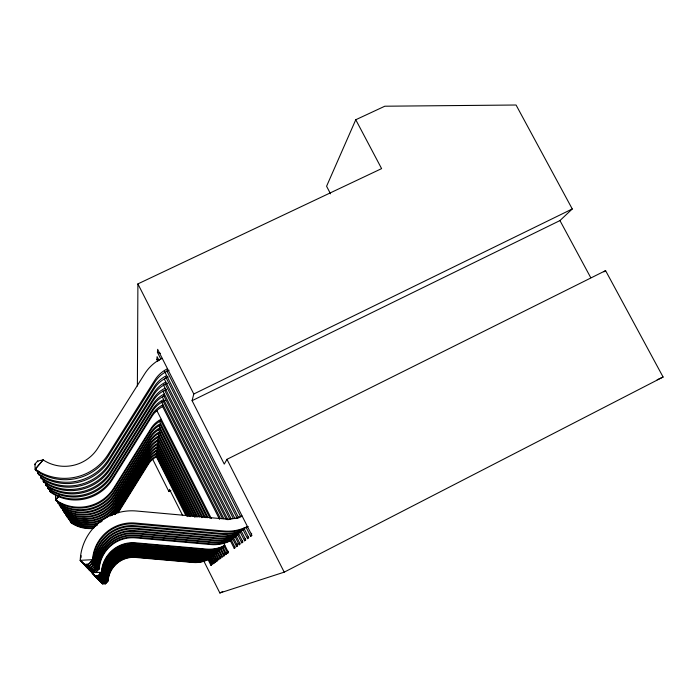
<?xml version="1.0" encoding="UTF-8"?>
<svg xmlns="http://www.w3.org/2000/svg" width="698" height="698" viewBox="0 0 698 698"><rect width="100%" height="100%" fill="white"/><g stroke="black" fill="none" stroke-linecap="round" stroke-linejoin="round"><path stroke-width="1.05" d="M137.384 386.02L137.899 283.894L381.605 168.619L355.762 119.742L384.807 106.218L516.066 105.014L572.264 208.972L559.953 220.577L192.09 400.669L224.267 464.1L226.955 459.336L605.585 270.632L663.1 377.033L284.217 572.151L219.87 592.986L203.772 560.948M157.835 361.442L156.858 359.505L157.085 356.678L159.039 360.552M160.863 359.104L157.425 352.324L157.661 349.34L251.961 535.445L250.669 536.396L246.246 527.671M170.87 490.624L168.925 491.593L169.501 489.342L182.71 515.621M192.09 400.669L193.791 394.004L137.899 283.894M242.651 528.979L247.554 538.664L248.2 536.666M250.669 536.396L251.664 533.316M223.753 545.435L227.67 553.2L228.307 551.254M230.323 540.645L234.24 548.401L234.86 546.499M232.722 538.891L236.639 546.647L237.59 543.716M234.755 536.073L239.161 544.798L239.815 542.8M237.39 534.118L241.813 542.861L242.485 540.81M240.199 532.094L244.614 540.819L245.242 538.873M207.576 558.627L210.979 565.406L211.616 563.461M210.386 556.515L213.815 563.33L214.478 561.314M211.895 555.451L215.316 562.239L215.987 560.18M213.44 554.282L216.869 561.096L217.488 559.211M216.755 551.9L220.175 558.679L220.821 556.716M220.35 549.274L223.761 556.062L224.433 554.011M222.252 547.878L225.681 554.657L226.292 552.764M355.762 119.742L326.577 186.253L330.538 193.826M117.945 512.253L148.43 463.254A20.12 19.98 -2.9 0 1 156.588 455.855M118.058 512.917L148.351 464.222A19.998 19.858 -3.3 0 1 156.465 456.867M50.605 492.265L49.898 491.209L51.259 489.612L49.898 491.209L50.605 492.265A43.232 42.508 -15.4 0 0 112.413 479.543L152.103 416.113A26.158 25.861 8 0 1 162.713 406.585M164.03 395.958A27.458 27.126 9.3 0 0 152.897 405.948L111.218 472.467A45.405 44.611 -14.2 0 1 46.277 485.799L45.501 484.63L46.792 483.103M49.733 488.556L49.898 491.209L51.259 489.612M167.45 383.263L165.487 384.223A28.897 28.513 10.5 0 0 153.778 394.71L109.891 464.65A47.822 46.941 -13 0 1 41.487 478.636L40.624 477.345L41.985 475.739M169.064 370.237L167.11 371.188A30.503 30.049 11.6 0 0 154.747 382.234L108.417 455.951A50.5 49.523 -11.8 0 1 36.156 470.679L35.188 469.231L34.9 464.135L37.535 461.055L43.136 459.903A38.818 38.058 -11.6 0 0 97.86 448.099L144.739 373.762A42.735 42.098 11.8 0 1 162.076 358.31M241.874 515.813A30.921 30.773 36.8 0 1 225.192 519.007L136.442 511.006A51.443 50.937 -44.3 0 0 80.2 560.328L84.441 564.368L88.524 564.15L92.537 559.691A39.158 38.774 -44.3 0 1 135.272 523.055L224.145 531.012A42.927 42.718 36.8 0 0 247.319 526.554M243.27 529.965A41.365 41.191 37.3 0 1 220.934 534.258L135.307 526.615A37.727 37.352 -45 0 0 94.143 561.907L90.025 565.912L86.072 566.122L81.762 561.995L85.871 565.912L89.841 565.703L93.75 561.366A38.076 37.701 -44.8 0 1 135.299 525.734L221.728 533.455A41.749 41.575 37.2 0 0 244.274 529.119M240.444 532.347A40.275 40.126 37.8 0 1 218.683 536.535L135.333 529.101A36.724 36.348 -45.4 0 0 95.268 563.469L94.893 562.954L91.708 563.12L94.893 562.946L95.268 563.478L91.264 567.369L87.416 567.57L83.228 563.565L87.233 567.369L91.098 567.169L94.893 562.954A37.055 36.68 -45.3 0 1 135.325 528.273L219.434 535.776A40.641 40.484 37.6 0 0 241.386 531.553M237.756 534.607A39.236 39.114 38.4 0 1 216.554 538.69L135.351 531.466A35.764 35.406 -45.8 0 0 96.341 564.944L92.441 568.748L88.515 568.757L92.276 568.556L95.984 564.455A36.087 35.72 -45.7 0 1 135.342 530.672L217.27 537.966A39.585 39.454 38.1 0 0 238.655 533.848M84.624 565.057L89.737 570.074L93.401 569.873L97.013 565.886A35.162 34.804 -46.1 0 1 135.368 532.958L215.211 540.051A38.582 38.477 38.8 0 0 236.055 536.038M232.774 538.795A37.317 37.23 40 0 1 212.611 542.686L135.395 535.837A34.001 33.652 -46.6 0 0 98.313 567.683L94.614 571.296L91.054 571.488L87.206 567.806L90.897 571.322L94.466 571.13L97.99 567.238A34.289 33.94 -46.5 0 1 135.386 535.122L213.256 542.032A37.631 37.544 39.7 0 0 233.586 538.114M231.239 540.086A36.724 36.654 40.8 0 1 211.389 543.917L135.403 537.181A33.46 33.111 -46.8 0 0 98.924 568.521L95.626 572.482L99.229 568.957A33.19 32.841 -47 0 1 135.412 537.861L210.779 544.545A36.427 36.357 41.3 0 0 230.462 540.741L232.399 539.755M224.154 546.054A33.993 33.966 50.4 0 1 205.779 549.605L135.464 543.393A30.956 30.625 -47.9 0 0 101.734 572.412L98.374 575.71L95.007 575.745L98.252 575.571L101.463 572.046A31.192 30.86 -47.8 0 1 135.456 542.808L206.311 549.064A34.254 34.219 48.6 0 0 224.826 545.487M95.137 575.885L91.665 572.569L101.734 572.412L91.665 572.561L95.923 576.731L99.099 576.557L102.24 573.11A30.503 30.18 -48.1 0 1 135.473 544.519L204.767 550.635A33.504 33.478 55.1 0 0 222.871 547.127M220.394 549.213A32.553 32.536 72.5 0 1 202.795 552.624L135.499 546.691A29.621 29.307 -48.4 0 0 103.217 574.463L100.015 577.63L96.795 577.674L99.901 577.508L102.972 574.131A29.84 29.525 -48.3 0 1 135.491 546.15L203.284 552.127A32.789 32.771 67 0 0 221.013 548.698M93.602 574.637L97.633 578.572L100.678 578.406L103.679 575.108A29.211 28.897 -48.6 0 1 135.508 547.712L201.87 553.558A32.099 32.082 84 0 0 219.224 550.199M216.938 552.118A31.235 31.209 -79 0 1 200.064 555.39L135.525 549.71A28.409 28.095 -48.9 0 0 104.578 576.356L101.515 579.392L98.435 579.436L101.411 579.279L104.36 576.051A28.601 28.295 -48.8 0 1 135.517 549.213L200.518 554.936A31.445 31.427 -82.2 0 0 217.506 551.647M213.763 554.797A30.023 29.988 -69 0 1 197.551 557.938L135.552 552.493A27.283 26.986 -49.3 0 0 105.834 578.092L102.894 581.015L99.945 581.059L102.798 580.902L105.634 577.813A27.466 27.17 -49.2 0 1 135.543 552.039L197.962 557.519A30.215 30.189 -70 0 0 214.286 554.352M210.822 557.266A28.897 28.854 -65.1 0 1 195.222 560.302L135.578 555.067A26.245 25.957 -49.7 0 0 106.995 579.698L104.168 582.507L101.332 582.56L104.081 582.411L106.803 579.436A26.411 26.123 -49.6 0 1 135.569 554.648L195.606 559.909A29.08 29.037 -65.6 0 0 211.311 556.864M209.435 558.435A28.365 28.313 -63.9 0 1 194.123 561.41L135.587 556.28A25.756 25.468 -49.9 0 0 107.544 580.457L104.77 583.214L101.995 583.266L104.691 583.118L107.361 580.204A25.922 25.634 -49.8 0 1 135.587 555.878L194.489 561.035A28.548 28.496 -64.3 0 0 209.906 558.042M98.514 579.881L102.623 583.947L105.354 583.894L108.068 581.19A25.285 24.997 -50 0 1 135.595 557.449L193.067 562.483A27.859 27.798 -63.1 0 0 208.1 559.56M97.005 578.276L100.652 581.827L103.548 581.774L106.428 578.912A26.751 26.454 -49.5 0 1 135.56 553.811L196.365 559.142A29.447 29.403 -66.7 0 0 212.262 556.053M97.633 578.572L100.782 578.529L103.915 575.431A29.002 28.688 -48.6 0 1 135.508 548.235L201.408 554.038A31.872 31.864 89.5 0 0 218.631 550.696M95.373 576.531L99.203 580.265L102.222 580.221L105.224 577.246A27.833 27.527 -49.1 0 1 135.534 551.132L198.782 556.69A30.616 30.581 -72.6 0 0 215.324 553.488M95.923 576.731L99.212 576.696L102.493 573.468A30.276 29.953 -48.1 0 1 135.482 545.077L204.252 551.15A33.26 33.234 58.4 0 0 222.234 547.668L224.171 546.682M85.086 565.546L89.902 570.249L93.558 570.057L97.354 566.357A34.865 34.507 -46.2 0 1 135.377 533.7L214.53 540.741A38.259 38.154 39.1 0 0 235.2 536.753L237.137 535.767M92.537 559.683L92.956 560.267L92.537 559.691L80.2 560.328L84.641 564.586L88.716 564.368L92.956 560.267A38.783 38.399 -44.5 0 1 135.281 523.989L223.308 531.859A42.517 42.325 36.9 0 0 246.263 527.444L248.2 526.458M603.927 271.862L605.585 270.632M210.979 565.406L211.529 565.005L208.126 558.226M213.815 563.33L214.408 562.902L210.979 556.088M215.316 562.239L215.926 561.785L212.515 554.997M216.869 561.096L217.514 560.634L214.077 553.811M220.175 558.679L220.873 558.173L217.453 551.385M223.761 556.062L224.52 555.503L220.603 547.747M225.681 554.657L226.466 554.081L222.549 546.316M227.67 553.2L228.499 552.598L223.587 542.861M234.24 548.401L235.182 547.712L230.759 538.952M236.639 546.647L237.634 545.923L233.211 537.163M239.161 544.798L240.208 544.039L235.802 535.322M241.813 542.861L242.913 542.058L238.498 533.324M244.614 540.819L245.766 539.973L241.36 531.257M247.554 538.664L248.776 537.774L243.872 528.089M219.87 592.986L222.784 591.494M161.351 432.21L159.406 433.161A22.894 22.694 3.4 0 0 150.122 441.546L115.397 497.203A37.788 37.23 -18.9 0 1 61.415 508.406L60.735 505.649M193.791 394.004L572.264 208.972M166.7 389.283L164.745 390.234A28.164 27.798 9.9 0 0 153.324 400.478L110.572 468.663A46.583 45.745 -13.6 0 1 43.948 482.309L43.006 479.194M165.304 400.451L163.358 401.394A26.794 26.48 8.6 0 0 152.496 411.157L111.828 476.097A44.288 43.538 -14.8 0 1 48.494 489.115L47.639 486.192M168.235 376.929L166.281 377.88A29.674 29.264 11.1 0 0 154.249 388.646L109.176 460.418A49.122 48.197 -12.4 0 1 38.896 474.771L37.98 473.401L37.805 470.417M657.176 379.764L663.1 377.033M92.886 564.621L95.984 564.455L96.341 564.944L95.984 564.455L92.886 564.621L95.984 564.455M94.998 565.991L97.354 566.348L94.998 565.991L97.013 565.886M94.754 567.404L98.313 567.683L94.754 567.413L97.99 567.238M96.821 568.634L99.229 568.949L96.821 568.643L98.924 568.53M100.102 573.224L102.24 573.11M101.638 575.213L103.679 575.108M157.425 352.324L160.47 353.345M156.858 359.505L158.83 360.168M88.794 569.507L92.153 572.665L88.402 569.088M92.982 573.965L92.651 573.625L96.917 577.796M94.806 575.92L94.509 575.597L98.549 579.558M96.481 577.708L100.05 581.172M98.034 579.366L101.428 582.655M99.465 580.893L102.623 583.947M80.2 560.337L80.741 560.904M81.762 561.995L82.268 562.536M83.228 563.565L83.716 564.08M87.206 567.806L87.616 568.251M102.222 580.221L105.005 576.949A28.025 27.719 -49 0 1 135.534 550.652L199.209 556.254A30.817 30.791 -74.4 0 0 215.865 553.025M103.548 581.774L106.227 578.642A26.934 26.637 -49.4 0 1 135.56 553.366L196.757 558.74A29.639 29.604 -67.3 0 0 212.768 555.634M105.354 583.894L107.893 580.945A25.442 25.154 -50 0 1 135.595 557.056L193.416 562.126A28.033 27.972 -63.4 0 0 208.554 559.185M40.501 475.408L40.615 477.345L41.487 478.636L41.217 476.778M45.379 482.78L46.277 485.799M57.402 500.588L58.126 503.494A39.446 38.835 -17.7 0 0 114.489 491.837L150.724 433.807A23.889 23.662 5 0 1 160.418 425.073M59.103 503.171L59.801 505.998A38.599 38.015 -18.3 0 0 114.952 494.577L150.419 437.759A23.383 23.174 4.2 0 1 159.903 429.2M62.297 508.022L62.951 510.7A37.011 36.471 -19.4 0 0 115.824 499.724L149.834 445.184A22.432 22.24 2.5 0 1 158.935 436.965M63.797 510.299L64.434 512.917A36.27 35.746 -20 0 0 116.234 502.15L149.564 448.674A21.987 21.804 1.6 0 1 158.481 440.613M158.045 444.12A21.559 21.385 0.7 0 0 149.302 452.025L116.627 504.471A35.554 35.048 -20.5 0 1 65.856 515.037L65.376 514.321A35.799 35.284 -20.3 0 0 116.496 503.694L149.389 450.899A21.699 21.525 1 0 1 158.193 442.942M66.624 514.583L67.217 517.07A34.865 34.377 -21.1 0 0 117.002 506.704L149.049 455.253A21.141 20.984 -0.3 0 1 157.626 447.488M67.959 516.599L68.526 519.033A34.211 33.731 -21.6 0 0 98.706 523.43M69.242 518.544L69.791 520.926A33.574 33.111 -22.2 0 0 95.87 526.179M38.887 474.762L37.98 473.401L39.385 471.752L37.98 473.401A49.584 48.642 -12.2 0 0 108.923 458.926L154.415 386.5A29.953 29.525 11.3 0 1 166.56 375.646M34.9 464.135L35.301 464.755M37.535 461.055L37.928 461.683M559.953 220.577L590.744 277.682M226.955 459.336L284.217 572.151M166.752 370.734L240.854 517.017M164.44 371.205L238.48 517.436M165.679 376.937L237.259 518.326M164.37 379.136L234.982 518.658M165.147 383.769L233.324 518.527M163.367 384.799L231.134 518.762M164.649 390.278L230.017 519.539M162.852 391.028L227.967 519.827M163.655 395.417L226.414 519.582M162.407 397.057L223.866 518.675M163.175 401.245L222.435 518.535M161.465 401.76L220.437 518.518M162.25 405.852L219.547 519.312M156.797 410.459L211.311 518.527M160.549 420.126L210.037 518.23M159.353 420.99L207.847 517.166M160.165 424.742L207.097 517.82M158.978 425.492L205.448 517.672M159.807 429.165L204.235 517.314M158.629 429.82L202.621 517.105M218.744 549.108L222.653 556.864L221.938 557.397L218.518 550.617M159.467 433.423L201.923 517.689M158.306 433.973L199.855 516.45M158.655 436.547L199.183 517M157.504 437.009L197.63 516.677M215.734 552.624L219.155 559.43L218.491 559.918L215.071 553.121M157.87 439.522L196.976 517.192M157.216 440.857L195.449 516.808M157.582 443.317L194.821 517.297M156.893 444.486L192.997 516.223M157.268 446.886L191.898 515.709M156.631 448.072L190.903 516.188M157.015 450.428L190.31 516.616M155.855 450.48L189.036 516.441M209.531 557.179L212.942 563.967L212.375 564.385L208.955 557.597M156.727 453.752L187.963 515.866M155.575 453.735L187.204 516.625M155.968 455.995L185.668 515.054M152.312 458.534L168.925 491.593M35.868 468.698L36.148 470.67L35.188 469.231L43.136 459.903L35.188 469.231A50.989 49.994 -11.6 0 0 108.155 454.372L154.93 379.974A30.791 30.328 11.8 0 1 167.407 368.823M43.555 479.596L43.939 482.309L43.119 481.088L44.454 479.517L43.119 481.079A46.993 46.147 -13.4 0 0 110.345 467.32L153.473 398.549A28.409 28.042 10.1 0 1 164.99 388.228M48.206 487.047L48.494 489.106L47.752 488.007A44.663 43.895 -14.6 0 0 111.619 474.884L152.626 409.412A27.013 26.699 8.9 0 1 163.585 399.579M59.443 503.328L59.679 505.108M65.577 512.986L65.848 515.037M64.146 510.823L64.434 512.917M66.947 515.072L67.217 517.07M160.95 420.754A24.421 24.177 5.8 0 0 151.047 429.68L114.001 488.966A40.327 39.69 -17.1 0 1 56.372 500.876L55.761 499.96L55.474 495.824L56.372 500.876L55.761 499.96L59.269 495.816L55.761 499.96A40.632 39.995 -16.9 0 0 113.835 487.963L151.161 428.232A24.605 24.36 6.1 0 1 161.142 419.245M153.586 412.658A34.15 33.809 6.1 0 1 156.884 410.808M62.436 509.933A37.273 36.724 -19.2 0 0 115.685 498.878L149.93 443.963A22.589 22.397 2.8 0 1 159.092 435.692M115.179 514.47A33.574 33.111 -22.2 0 0 117.718 510.927L148.578 461.343A20.364 20.216 -2.3 0 1 156.841 453.857M114.332 514.635A33.783 33.321 -22 0 0 117.604 510.229L148.657 460.34A20.495 20.347 -1.9 0 1 156.971 452.81M97.406 525.149A33.783 33.321 -22 0 1 69.372 520.289M57.541 502.621A39.742 39.123 -17.5 0 0 114.324 490.877L150.829 432.42A24.064 23.837 5.3 0 1 160.592 423.625M59.243 505.16A38.887 38.285 -18.1 0 0 114.795 493.661L150.515 436.433A23.549 23.339 4.5 0 1 160.078 427.813M60.874 507.603A38.058 37.491 -18.7 0 0 115.249 496.322L150.218 440.281A23.06 22.86 3.7 0 1 159.572 431.835M66.764 516.389A35.101 34.603 -20.9 0 0 116.88 505.954L149.136 454.171A21.28 21.123 0.1 0 1 157.774 446.354M93.419 528.403A32.954 32.509 -22.7 0 1 71.013 522.741L70.603 522.13A33.164 32.71 -22.5 0 0 94.23 527.697M63.937 512.175A36.523 35.991 -19.8 0 0 116.095 501.339L149.651 447.505A22.135 21.952 1.9 0 1 158.638 439.391M112.142 515.333A34.211 33.731 -21.6 0 0 117.369 508.859L148.805 458.35A20.748 20.591 -1.2 0 1 157.225 450.734M110.616 515.918A34.429 33.949 -21.4 0 0 117.247 508.135L148.892 457.312A20.879 20.722 -0.9 0 1 157.364 449.643M101.96 521.45A34.429 33.949 -21.4 0 1 68.09 518.378M49.898 491.209A43.581 42.848 -15.2 0 0 112.212 478.392L152.234 414.455A26.367 26.07 8.2 0 1 162.931 404.849M40.624 477.345A48.258 47.359 -12.8 0 0 109.656 463.236L153.935 392.686A29.159 28.766 10.7 0 1 165.758 382.103M45.501 484.63A45.798 44.995 -14 0 0 110.999 471.202L153.045 404.116A27.693 27.353 9.5 0 1 164.266 394.047M80.968 557.807A50.945 50.448 -44.5 0 1 81.221 555.739M239.92 517.27A30.633 30.485 36.9 0 1 236.954 518.457M102.972 574.131L100.887 574.245L102.972 574.131M105.005 576.941L103.051 577.045L105.005 576.941M105.634 577.804L103.478 577.918L105.634 577.804M106.227 578.633L104.115 578.747L106.227 578.633M106.803 579.436L104.735 579.541L106.803 579.436M107.361 580.195L105.328 580.308L107.361 580.195M93.75 561.366L90.749 561.524L93.75 561.366L94.143 561.907L93.75 561.366M86.386 566.933L85.95 566.471L86.386 566.933"/></g></svg>
